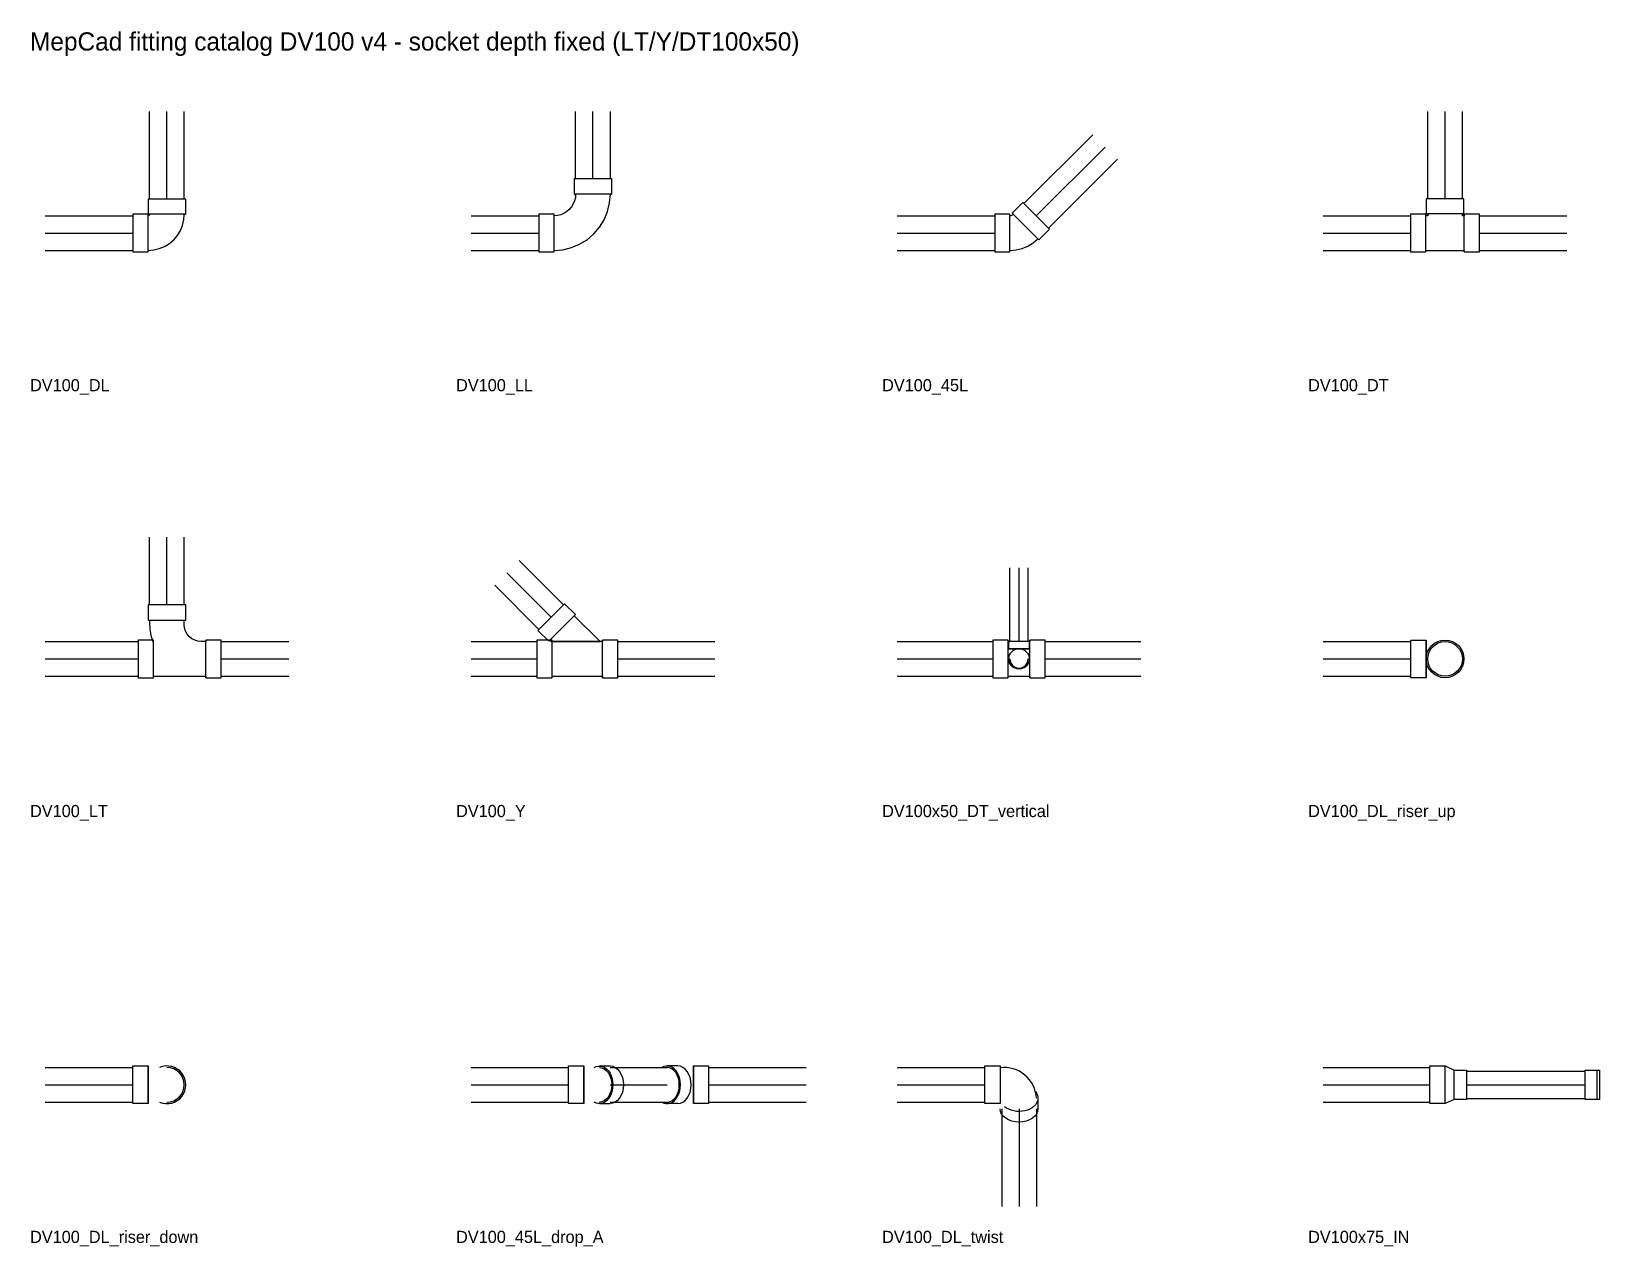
# Model space of a CAD drawing. Extents: x -446 to 4708, y -3332 to 663.
import ezdxf

# ---------------------------------------------------------------- set-up
doc = ezdxf.new("R2010")
doc.units = 0
for name, color, linetype in [('中心線', 1, 'Continuous'), ('外形', 7, 'Continuous'), ('文字', 7, 'Continuous'), ('継手', 3, 'Continuous'), ('継手_楕円弧', 3, 'Continuous')]:
    doc.layers.add(name, color=color, linetype=linetype)

# ---------------------------------------------------------------- blocks, each defined once
blk = doc.blocks.new('DV100_DL')
at = {"layer": '継手'}
blk.add_lwpolyline([(-112, -62), (-62, -62), (-62, -57), (-43.4, -55.5), (-25.2, -51.2), (-8, -44), (7.9, -34.3), (22.1, -22.1), (34.3, -7.9), (44, 8), (51.2, 25.2), (55.5, 43.4), (57, 62), (62, 62), (62, 112), (-62, 112), (-62, 62), (-57, 62), (-57.1, 61.2), (-57.2, 60.5), (-57.5, 59.7), (-58, 59.1), (-58.5, 58.5), (-59.1, 58), (-59.7, 57.5), (-60.5, 57.2), (-61.2, 57.1), (-62, 57), (-62, 62), (-112, 62)], close=True, dxfattribs=at)
at = {"layer": '継手_楕円弧'}
for points in [[(-62, -62), (-62, 62)], [(62, 62), (-62, 62)]]:
    blk.add_lwpolyline(points, dxfattribs=at)
blk = doc.blocks.new('PIPE_01')
at = {"layer": '中心線'}
blk.add_line((-400, 0), (-112, 0), dxfattribs=at)
at = {"layer": '外形'}
for p, q in [((-400, 57), (-112, 57)), ((-400, -57), (-112, -57))]:
    blk.add_line(p, q, dxfattribs=at)
blk = doc.blocks.new('PIPE_02')
at = {"layer": '中心線'}
blk.add_line((0, 112), (0, 400), dxfattribs=at)
at = {"layer": '外形'}
for p, q in [((-57, 112), (-57, 400)), ((57, 112), (57, 400))]:
    blk.add_line(p, q, dxfattribs=at)
blk = doc.blocks.new('DV100_LL')
at = {"layer": '継手'}
blk.add_lwpolyline([(-178, -62), (-128, -62), (-128, -57), (-99.1, -54.7), (-70.8, -47.9), (-44, -36.8), (-19.3, -21.7), (2.8, -2.8), (21.7, 19.3), (36.8, 44), (47.9, 70.8), (54.7, 99.1), (57, 128), (62, 128), (62, 178), (-62, 178), (-62, 128), (-57, 128), (-57.9, 116.9), (-60.5, 106.1), (-64.7, 95.8), (-70.6, 86.3), (-77.8, 77.8), (-86.3, 70.6), (-95.8, 64.7), (-106.1, 60.5), (-116.9, 57.9), (-128, 57), (-128, 62), (-178, 62)], close=True, dxfattribs=at)
at = {"layer": '継手_楕円弧'}
for points in [[(62, 128), (-62, 128)], [(-128, -62), (-128, 62)]]:
    blk.add_lwpolyline(points, dxfattribs=at)
blk = doc.blocks.new('PIPE_03')
at = {"layer": '中心線'}
blk.add_line((-400, 0), (-178, 0), dxfattribs=at)
at = {"layer": '外形'}
for p, q in [((-400, 57), (-178, 57)), ((-400, -57), (-178, -57))]:
    blk.add_line(p, q, dxfattribs=at)
blk = doc.blocks.new('PIPE_04')
at = {"layer": '中心線'}
blk.add_line((0, 178), (0, 400), dxfattribs=at)
at = {"layer": '外形'}
for p, q in [((-57, 178), (-57, 400)), ((57, 178), (57, 400))]:
    blk.add_line(p, q, dxfattribs=at)
blk = doc.blocks.new('DV100_45L')
at = {"layer": '継手'}
blk.add_lwpolyline([(-80, -62), (-30, -62), (-30, -57), (-9.8, -55.4), (10, -50.7), (28.8, -42.9), (46.1, -32.3), (61.5, -19.1), (65.1, -22.6), (100.4, 12.7), (12.7, 100.4), (-22.6, 65.1), (-19.1, 61.5), (-20.9, 59.9), (-23, 58.7), (-25.2, 57.8), (-27.6, 57.2), (-30, 57), (-30, 62), (-80, 62)], close=True, dxfattribs=at)
at = {"layer": '継手_楕円弧'}
for points in [[(-30, -62), (-30, 62)], [(65.1, -22.6), (-22.6, 65.1)]]:
    blk.add_lwpolyline(points, dxfattribs=at)
blk = doc.blocks.new('PIPE_05')
at = {"layer": '中心線'}
blk.add_line((-400, 0), (-80, 0), dxfattribs=at)
at = {"layer": '外形'}
for p, q in [((-400, 57), (-80, 57)), ((-400, -57), (-80, -57))]:
    blk.add_line(p, q, dxfattribs=at)
blk = doc.blocks.new('PIPE_06')
at = {"layer": '中心線'}
blk.add_line((56.6, 56.6), (282.8, 282.8), dxfattribs=at)
at = {"layer": '外形'}
for p, q in [((16.3, 96.9), (242.5, 323.1)), ((96.9, 16.3), (323.1, 242.5))]:
    blk.add_line(p, q, dxfattribs=at)
blk = doc.blocks.new('DV100_DT')
at = {"layer": '継手'}
blk.add_lwpolyline([(-113, -62), (-63, -62), (-63, -57), (63, -57), (63, -62), (113, -62), (113, 62), (63, 62), (63, 57), (57, 57), (57, 63), (62, 63), (62, 113), (-62, 113), (-62, 63), (-57, 63), (-57, 57), (-63, 57), (-63, 62), (-113, 62)], close=True, dxfattribs=at)
at = {"layer": '継手_楕円弧'}
for points in [[(-63, -62), (-63, 62)], [(62, 63), (-62, 63)], [(63, -62), (63, 62)]]:
    blk.add_lwpolyline(points, dxfattribs=at)
blk = doc.blocks.new('PIPE_07')
at = {"layer": '中心線'}
blk.add_line((-400, 0), (-113, 0), dxfattribs=at)
at = {"layer": '外形'}
for p, q in [((-400, 57), (-113, 57)), ((-400, -57), (-113, -57))]:
    blk.add_line(p, q, dxfattribs=at)
blk = doc.blocks.new('PIPE_08')
at = {"layer": '中心線'}
blk.add_line((113, 0), (400, 0), dxfattribs=at)
at = {"layer": '外形'}
for p, q in [((113, 57), (400, 57)), ((113, -57), (400, -57))]:
    blk.add_line(p, q, dxfattribs=at)
blk = doc.blocks.new('PIPE_09')
at = {"layer": '中心線'}
blk.add_line((0, 113), (0, 400), dxfattribs=at)
at = {"layer": '外形'}
for p, q in [((-57, 113), (-57, 400)), ((57, 113), (57, 400))]:
    blk.add_line(p, q, dxfattribs=at)
blk = doc.blocks.new('DV100_LT')
at = {"layer": '継手'}
blk.add_lwpolyline([(-94.3, -62), (-44.3, -62), (-44.3, -57), (128, -57), (128, -62), (178, -62), (178, 62), (128, 62), (128, 57), (112.6, 57), (101.8, 58.1), (91.3, 61.2), (81.7, 66.4), (73.3, 73.3), (66.4, 81.7), (61.2, 91.3), (58.1, 101.8), (57, 112.6), (57, 128), (62, 128), (62, 178), (-62, 178), (-62, 128), (-57, 128), (-57, 112.6), (-56.8, 105.5), (-56.3, 98.4), (-55.5, 91.3), (-54.3, 84.3), (-52.8, 77.4), (-51, 70.5), (-48.9, 63.7), (-46.4, 57), (-44.3, 57), (-44.3, 62), (-94.3, 62)], close=True, dxfattribs=at)
at = {"layer": '継手_楕円弧'}
for points in [[(-62, 128), (62, 128)], [(-44.3, -62), (-44.3, 62)], [(128, -62), (128, 62)]]:
    blk.add_lwpolyline(points, dxfattribs=at)
blk = doc.blocks.new('PIPE_10')
at = {"layer": '中心線'}
blk.add_line((-400, 0), (-95, 0), dxfattribs=at)
at = {"layer": '外形'}
for p, q in [((-400, 57), (-95, 57)), ((-400, -57), (-95, -57))]:
    blk.add_line(p, q, dxfattribs=at)
blk = doc.blocks.new('PIPE_11')
at = {"layer": '中心線'}
blk.add_line((178, 0), (400, 0), dxfattribs=at)
at = {"layer": '外形'}
for p, q in [((178, 57), (400, 57)), ((178, -57), (400, -57))]:
    blk.add_line(p, q, dxfattribs=at)
blk = doc.blocks.new('PIPE_12')
at = {"layer": '中心線'}
blk.add_line((0, 178), (0, 400), dxfattribs=at)
at = {"layer": '外形'}
for p, q in [((-57, 178), (-57, 400)), ((57, 178), (57, 400))]:
    blk.add_line(p, q, dxfattribs=at)
blk = doc.blocks.new('DV100_Y')
at = {"layer": '継手'}
for points in [[(23.6094, 57), (-61.5177, 142.1271), (-57.9822, 145.6626), (-93.3372, 181.0176), (-181.0176, 93.3372), (-145.6626, 57.9822), (-142.1271, 61.5177), (-137.6094, 57)], [(-184.3, -62), (-134.3, -62), (-134.3, -57), (31.48, -57), (31.48, -62), (81.48, -62), (81.48, 62), (31.48, 62), (31.48, 57), (-134.3, 57), (-134.3, 62), (-184.3, 62)]]:
    blk.add_lwpolyline(points, close=True, dxfattribs=at)
at = {"layer": '継手_楕円弧'}
for points in [[(-57.9822, 145.6626), (-145.6626, 57.9822)], [(-134.3, -62), (-134.3, 62)], [(31.48, -62), (31.48, 62)]]:
    blk.add_lwpolyline(points, dxfattribs=at)
blk = doc.blocks.new('PIPE_13')
at = {"layer": '中心線'}
blk.add_line((-400, 0), (-184.3, 0), dxfattribs=at)
at = {"layer": '外形'}
for p, q in [((-400, 57), (-184.3, 57)), ((-400, -57), (-184.3, -57))]:
    blk.add_line(p, q, dxfattribs=at)
blk = doc.blocks.new('PIPE_14')
at = {"layer": '中心線'}
blk.add_line((81.5, 0), (400, 0), dxfattribs=at)
at = {"layer": '外形'}
for p, q in [((81.5, 57), (400, 57)), ((81.5, -57), (400, -57))]:
    blk.add_line(p, q, dxfattribs=at)
blk = doc.blocks.new('PIPE_15')
at = {"layer": '中心線'}
blk.add_line((-137.2, 137.2), (-282.8, 282.8), dxfattribs=at)
at = {"layer": '外形'}
for p, q in [((-96.9, 177.5), (-242.5, 323.1)), ((-177.5, 96.9), (-323.1, 242.5))]:
    blk.add_line(p, q, dxfattribs=at)
blk = doc.blocks.new('DV100x50_DT_vertical')
at = {"layer": '継手'}
blk.add_lwpolyline([(-86, -62), (-36, -62), (-36, -57), (36, -57), (36, -62), (86, -62), (86, 62), (36, 62), (36, 57), (-36, 57), (-36, 62), (-86, 62)], close=True, dxfattribs=at)
blk.add_circle((0, 0), 33.5, dxfattribs=at)
at = {"layer": '継手_楕円弧'}
for points in [[(-36, -62), (-36, 62)], [(36, -62), (36, 62)], [(-30, 0), (-29, -7.8), (-26, -15), (-21.2, -21.2), (-15, -26), (-7.8, -29), (0, -30), (7.8, -29), (15, -26), (21.2, -21.2), (26, -15), (29, -7.8), (30, 0)]]:
    blk.add_lwpolyline(points, dxfattribs=at)
blk = doc.blocks.new('PIPE_16')
at = {"layer": '中心線'}
blk.add_line((-400, 0), (-86, 0), dxfattribs=at)
at = {"layer": '外形'}
for p, q in [((-400, 57), (-86, 57)), ((-400, -57), (-86, -57))]:
    blk.add_line(p, q, dxfattribs=at)
blk = doc.blocks.new('PIPE_17')
at = {"layer": '中心線'}
blk.add_line((86, 0), (400, 0), dxfattribs=at)
at = {"layer": '外形'}
for p, q in [((86, 57), (400, 57)), ((86, -57), (400, -57))]:
    blk.add_line(p, q, dxfattribs=at)
blk = doc.blocks.new('DV50_DL_riser')
at = {"layer": '継手'}
blk.add_lwpolyline([(-33.5, 33), (-33.5, 58), (33.5, 58), (33.5, 33)], close=True, dxfattribs=at)
at = {"layer": '継手_楕円弧'}
blk.add_lwpolyline([(-33.5, 33), (33.5, 33)], dxfattribs=at)
blk = doc.blocks.new('PIPE_18')
at = {"layer": '中心線'}
blk.add_line((0, 58), (0, 300), dxfattribs=at)
at = {"layer": '外形'}
for p, q in [((-30, 58), (-30, 300)), ((30, 58), (30, 300))]:
    blk.add_line(p, q, dxfattribs=at)
blk = doc.blocks.new('DV100_DL_riser_up')
at = {"layer": '継手'}
blk.add_lwpolyline([(-62, -62), (-112, -62), (-112, 62), (-62, 62)], close=True, dxfattribs=at)
for radius in [62, 57]:
    blk.add_circle((0, 0), radius, dxfattribs=at)
at = {"layer": '継手_楕円弧'}
blk.add_lwpolyline([(-62, -62), (-62, 62)], dxfattribs=at)
blk = doc.blocks.new('PIPE_19')
at = {"layer": '中心線'}
blk.add_line((-400, 0), (-112, 0), dxfattribs=at)
at = {"layer": '外形'}
for p, q in [((-400, 57), (-112, 57)), ((-400, -57), (-112, -57))]:
    blk.add_line(p, q, dxfattribs=at)
blk = doc.blocks.new('DV100_DL_riser_down')
at = {"layer": '継手'}
blk.add_lwpolyline([(-62, -62), (-112, -62), (-112, 62), (-62, 62)], close=True, dxfattribs=at)
for radius, start, end in [(62, 246.8319, 113.1681), (57, 270, 90)]:
    blk.add_arc((0, 0), radius, start, end, dxfattribs=at)
at = {"layer": '継手_楕円弧'}
blk.add_lwpolyline([(-62, -62), (-62, 62)], dxfattribs=at)
blk = doc.blocks.new('PIPE_20')
at = {"layer": '中心線'}
blk.add_line((-400, 0), (-112, 0), dxfattribs=at)
at = {"layer": '外形'}
for p, q in [((-400, 57), (-112, 57)), ((-400, -57), (-112, -57))]:
    blk.add_line(p, q, dxfattribs=at)
blk = doc.blocks.new('DV100_45L_drop_A')
at = {"layer": '継手'}
blk.add_lwpolyline([(-30, -62), (-80, -62), (-80, 62), (-30, 62)], close=True, dxfattribs=at)
at = {"layer": '継手_楕円弧'}
for points in [[(-30, -62), (-30, 62)], [(4, 57), (10.8, 60.2), (17.9, 61.8), (25.1, 61.8), (32.2, 60), (39, 56.6), (45.4, 51.8), (51, 45.5), (55.9, 37.9), (59.8, 29.4), (62.7, 20), (64.5, 10.2), (65.1, 0), (64.5, -10.2), (62.7, -20), (59.8, -29.4), (55.9, -37.9), (51, -45.5), (45.4, -51.8), (39, -56.6), (32.2, -60), (25.1, -61.8), (17.9, -61.8), (10.8, -60.2), (4, -57)], [(21.2, 62), (56.6, 62)], [(21.2, 57), (29.1, 55.9), (36.6, 52.7), (43.6, 47.4), (49.7, 40.3), (54.7, 31.7), (58.5, 21.8), (60.7, 11.1), (61.5, 0), (60.7, -11.1), (58.5, -21.8), (54.7, -31.7), (49.7, -40.3), (43.6, -47.4), (36.6, -52.7), (29.1, -55.9), (21.2, -57)], [(56.6, 62), (65.1, 60.8), (73.3, 57.3), (80.9, 51.6), (87.6, 43.8), (93, 34.4), (97.1, 23.7), (99.6, 12.1), (100.4, 0), (99.6, -12.1), (97.1, -23.7), (93, -34.4), (87.6, -43.8), (80.9, -51.6), (73.3, -57.3), (65.1, -60.8), (56.6, -62)], [(21.2, -62), (56.6, -62)]]:
    blk.add_lwpolyline(points, dxfattribs=at)
blk = doc.blocks.new('PIPE_21')
at = {"layer": '中心線'}
blk.add_line((-400, 0), (-80, 0), dxfattribs=at)
at = {"layer": '外形'}
for p, q in [((-400, 57), (-80, 57)), ((-400, -57), (-80, -57))]:
    blk.add_line(p, q, dxfattribs=at)
blk = doc.blocks.new('PIPE_22')
at = {"layer": '中心線'}
blk.add_line((56.6, 0), (243.4, 0), dxfattribs=at)
at = {"layer": '外形'}
for p, q in [((56.6, 57), (243.4, 57)), ((56.6, -57), (243.4, -57))]:
    blk.add_line(p, q, dxfattribs=at)
blk = doc.blocks.new('DV100_45L_drop_B')
at = {"layer": '継手'}
blk.add_lwpolyline([(330, 62), (380, 62), (380, -62), (330, -62)], close=True, dxfattribs=at)
at = {"layer": '継手_楕円弧'}
for points in [[(226.2, -57), (233, -60.2), (240.1, -61.8), (247.3, -61.8), (254.4, -60), (261.3, -56.6), (267.6, -51.8), (273.2, -45.5), (278.1, -37.9), (282, -29.4), (284.9, -20), (286.7, -10.2), (287.3, 0), (286.7, 10.2), (284.9, 20), (282, 29.4), (278.1, 37.9), (273.2, 45.5), (267.6, 51.8), (261.3, 56.6), (254.4, 60), (247.3, 61.8), (240.1, 61.8), (233, 60.2), (226.2, 57)], [(278.8, 62), (243.4, 62)], [(243.4, -57), (251.3, -55.9), (258.9, -52.7), (265.8, -47.4), (271.9, -40.3), (276.9, -31.7), (280.7, -21.8), (283, -11.1), (283.7, 0), (283, 11.1), (280.7, 21.8), (276.9, 31.7), (271.9, 40.3), (265.8, 47.4), (258.9, 52.7), (251.3, 55.9), (243.4, 57)], [(278.8, -62), (287.3, -60.8), (295.6, -57.3), (303.1, -51.6), (309.8, -43.8), (315.2, -34.4), (319.3, -23.7), (321.8, -12.1), (322.6, 0), (321.8, 12.1), (319.3, 23.7), (315.2, 34.4), (309.8, 43.8), (303.1, 51.6), (295.6, 57.3), (287.3, 60.8), (278.8, 62)], [(330, 62), (330, -62)], [(278.8, -62), (243.4, -62)]]:
    blk.add_lwpolyline(points, dxfattribs=at)
blk = doc.blocks.new('PIPE_23')
at = {"layer": '中心線'}
blk.add_line((380, 0), (700, 0), dxfattribs=at)
at = {"layer": '外形'}
for p, q in [((380, 57), (700, 57)), ((380, -57), (700, -57))]:
    blk.add_line(p, q, dxfattribs=at)
blk = doc.blocks.new('DV100_DL_twist')
at = {"layer": '継手'}
blk.add_lwpolyline([(-62, -62), (-112, -62), (-112, 62), (-62, 62)], close=True, dxfattribs=at)
at = {"layer": '継手_楕円弧'}
for points in [[(-62, 62), (-62, -62)], [(56.9, -43.8), (55.8, -33), (53.6, -22.3), (50.4, -11.9), (46, -1.9), (40.7, 7.6), (34.5, 16.5), (27.3, 24.7), (19.3, 32.1), (10.7, 38.7), (1.3, 44.3), (-8.5, 49), (-18.8, 52.6), (-29.4, 55.2), (-40.1, 56.6), (-51, 57), (-61.9, 56.2)], [(53.7, -21.9), (57.7, -27.8), (60.4, -34), (61.8, -40.4), (61.8, -46.9), (60.5, -53.3), (57.9, -59.6), (54, -65.4), (48.9, -70.8), (42.7, -75.6), (35.6, -79.8), (27.7, -83.1), (19.2, -85.5), (10.2, -87.1), (1.1, -87.7), (-8.1, -87.3), (-17.1, -86), (-25.7, -83.7), (-33.8, -80.6), (-41.1, -76.7), (-47.5, -72)], [(62, -43.8), (62, -79.2)], [(62, -79.2), (60.8, -87.7), (57.3, -96), (51.6, -103.6), (43.8, -110.2), (34.4, -115.6), (23.7, -119.7), (12.1, -122.2), (0, -123), (-12.1, -122.2), (-23.7, -119.7), (-34.4, -115.6), (-43.8, -110.2), (-51.6, -103.6), (-57.3, -96), (-60.8, -87.7), (-62, -79.2)]]:
    blk.add_lwpolyline(points, dxfattribs=at)
blk = doc.blocks.new('PIPE_24')
at = {"layer": '中心線'}
blk.add_line((-400, 0), (-112, 0), dxfattribs=at)
at = {"layer": '外形'}
for p, q in [((-400, 57), (-112, 57)), ((-400, -57), (-112, -57))]:
    blk.add_line(p, q, dxfattribs=at)
blk = doc.blocks.new('PIPE_25')
at = {"layer": '中心線'}
blk.add_line((0, -79.2), (0, -400), dxfattribs=at)
at = {"layer": '外形'}
for p, q in [((-57, -79.2), (-57, -400)), ((57, -79.2), (57, -400))]:
    blk.add_line(p, q, dxfattribs=at)
blk = doc.blocks.new('DV100x75_IN')
at = {"layer": '継手'}
blk.add_lwpolyline([(-50, 62), (0, 62), (30, 48.5), (70, 48.5), (70, -48.5), (30, -48.5), (0, -62), (-50, -62)], close=True, dxfattribs=at)
at = {"layer": '継手_楕円弧'}
for points in [[(0, -62), (0, 62)], [(30, -48.5), (30, 48.5)]]:
    blk.add_lwpolyline(points, dxfattribs=at)
blk = doc.blocks.new('PIPE_26')
at = {"layer": '中心線'}
blk.add_line((-400, 0), (-50, 0), dxfattribs=at)
at = {"layer": '外形'}
for p, q in [((-400, 57), (-50, 57)), ((-400, -57), (-50, -57))]:
    blk.add_line(p, q, dxfattribs=at)
blk = doc.blocks.new('PIPE_27')
at = {"layer": '中心線'}
blk.add_line((70, 0), (460, 0), dxfattribs=at)
at = {"layer": '外形'}
for p, q in [((70, 44.5), (460, 44.5)), ((70, -44.5), (460, -44.5))]:
    blk.add_line(p, q, dxfattribs=at)
blk = doc.blocks.new('DV75_cap')
at = {"layer": '継手'}
blk.add_lwpolyline([(460, 48.5), (508, 48.5), (508, -48.5), (460, -48.5)], close=True, dxfattribs=at)
at = {"layer": '継手_楕円弧'}
blk.add_lwpolyline([(500, -48.5), (500, 48.5)], dxfattribs=at)

msp = doc.modelspace()

# ---------------------------------------------------------------- block references
at = {"layer": '外形'}
for name, p in [('PIPE_02', (0, 0)), ('PIPE_04', (1400, 0)), ('PIPE_09', (4200, 0)), ('PIPE_06', (2800, 0)), ('PIPE_01', (0, 0)), ('PIPE_03', (1400, 0)), ('PIPE_05', (2800, 0)), ('PIPE_07', (4200, 0)), ('PIPE_08', (4200, 0)), ('PIPE_12', (0, -1400)), ('PIPE_15', (1400, -1400)), ('PIPE_18', (2800, -1400)), ('PIPE_10', (0, -1400)), ('PIPE_11', (0, -1400)), ('PIPE_13', (1400, -1400)), ('PIPE_14', (1400, -1400)), ('PIPE_16', (2800, -1400)), ('PIPE_17', (2800, -1400)), ('PIPE_19', (4200, -1400)), ('PIPE_20', (0, -2800)), ('PIPE_21', (1400, -2800)), ('PIPE_22', (1400, -2800)), ('PIPE_23', (1400, -2800)), ('PIPE_24', (2800, -2800)), ('PIPE_26', (4200, -2800)), ('PIPE_27', (4200, -2800)), ('PIPE_25', (2800, -2800))]:
    msp.add_blockref(name, p, dxfattribs=at)
at = {"layer": '継手'}
for name, p in [('DV100_LL', (1400, 0)), ('DV100_DL', (0, 0)), ('DV100_DT', (4200, 0)), ('DV100_45L', (2800, 0)), ('DV100_LT', (0, -1400)), ('DV100_Y', (1400, -1400)), ('DV100x50_DT_vertical', (2800, -1400)), ('DV100_DL_riser_up', (4200, -1400)), ('DV50_DL_riser', (2800, -1400)), ('DV100_DL_riser_down', (0, -2800)), ('DV100_45L_drop_A', (1400, -2800)), ('DV100_45L_drop_B', (1400, -2800)), ('DV100_DL_twist', (2800, -2800)), ('DV100x75_IN', (4200, -2800)), ('DV75_cap', (4200, -2800))]:
    msp.add_blockref(name, p, dxfattribs=at)

# ---------------------------------------------------------------- texts
at = {"layer": '文字'}
for s, height, p in [('MepCad fitting catalog DV100 v4 - socket depth fixed (LT/Y/DT100x50)', 60, (-450, 600)), ('DV100_DL', 40, (-450, -520)), ('DV100_LL', 40, (950, -520)), ('DV100_45L', 40, (2350, -520)), ('DV100_DT', 40, (3750, -520)), ('DV100_LT', 40, (-450, -1920)), ('DV100_Y', 40, (950, -1920)), ('DV100x50_DT_vertical', 40, (2350, -1920)), ('DV100_DL_riser_up', 40, (3750, -1920)), ('DV100_DL_riser_down', 40, (-450, -3320)), ('DV100_45L_drop_A', 40, (950, -3320)), ('DV100_DL_twist', 40, (2350, -3320)), ('DV100x75_IN', 40, (3750, -3320))]:
    msp.add_text(s, height=height, dxfattribs=at).set_placement(p)

doc.saveas('drawing.dxf')
